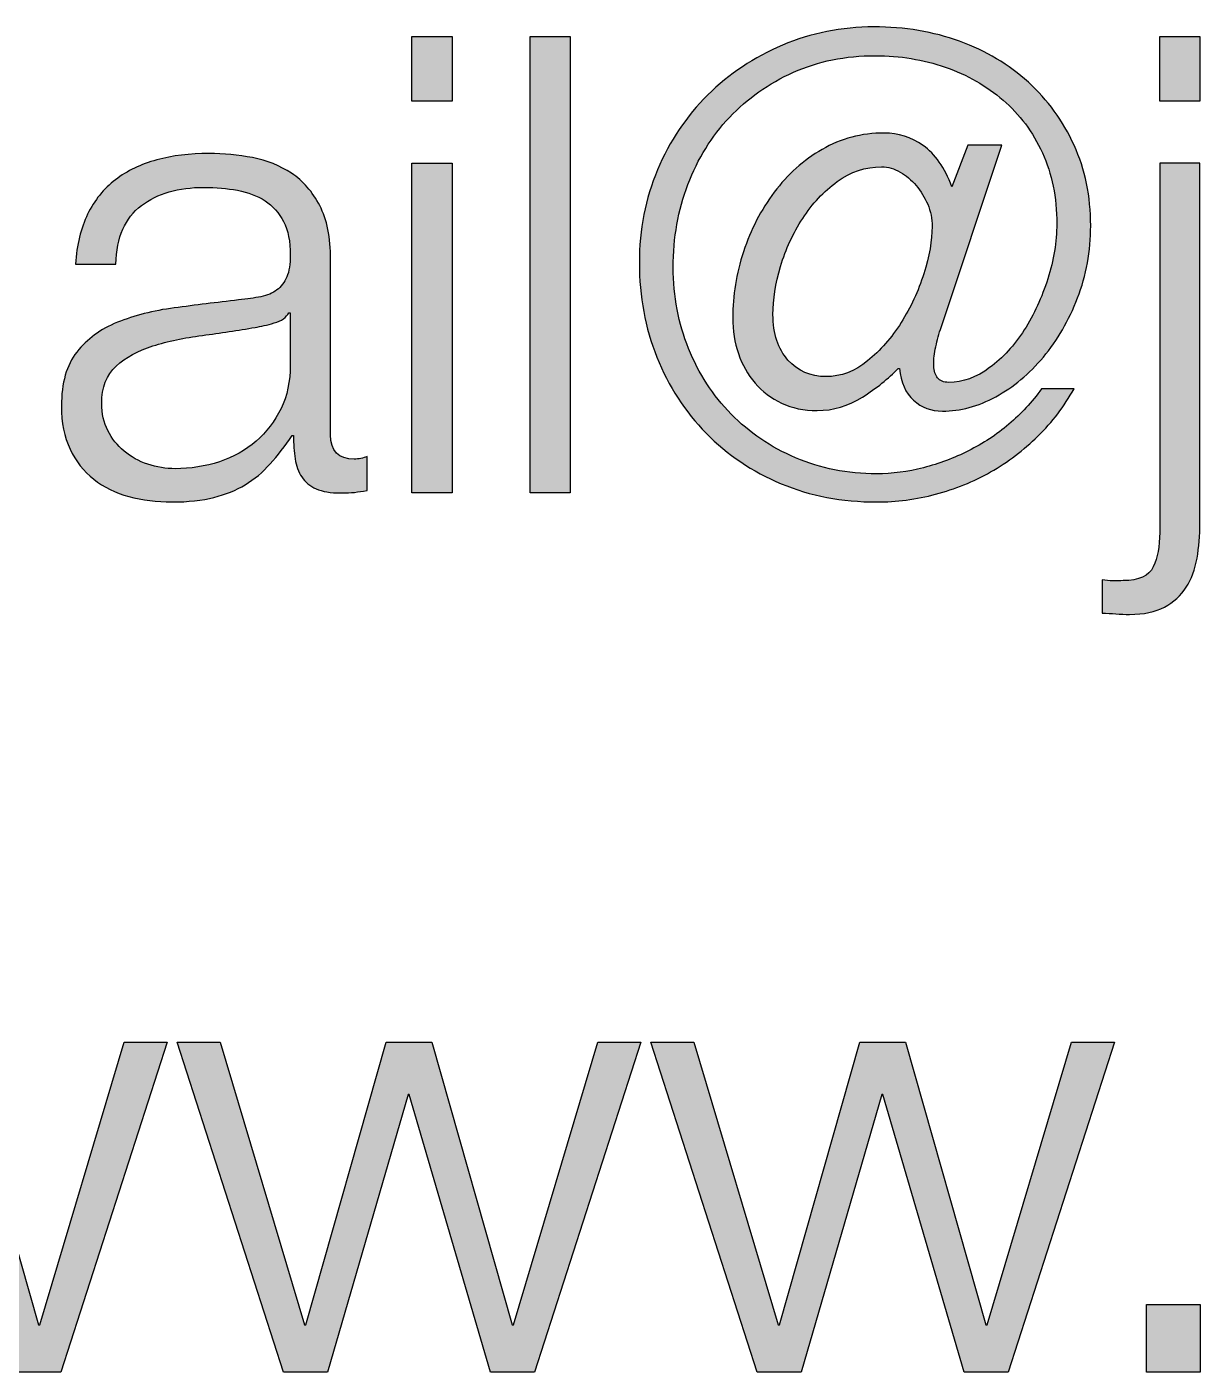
# Paper-space layout 'A0mask' of a CAD drawing. Extents: x 0 to 1153, y 0 to 810.
# Drawn here: x 1025.83 to 1032.95, y 43.92 to 52.08 of the extents above; entities that cross this region are included whole.
import ezdxf
from ezdxf.enums import TextEntityAlignment as Align

# ---------------------------------------------------------------- set-up
doc = ezdxf.new("R2010")
doc.units = 0
doc.layers.get('0').update_dxf_attribs({"linetype": 'CONTINUOUS'})
doc.layers.get('Defpoints').update_dxf_attribs({"linetype": 'CONTINUOUS'})
doc.layers.add('JPP_Mask', color=7, linetype='CONTINUOUS')
doc.styles.add('JPP', font='arial.ttf')

# ---------------------------------------------------------------- blocks, each defined once
blk = doc.blocks.new('A0mask')
at = {"true_color": 0x004a91}
h = blk.add_hatch(color=154, dxfattribs=at)
edge = h.paths.add_edge_path(flags=16)
edge.add_spline(control_points=[(1030.7493, 51.1451), (1030.6678, 51.0855), (1030.5983, 51.0111), (1030.54, 50.9217), (1030.4818, 50.8327), (1030.4373, 50.7357), (1030.4061, 50.631), (1030.3753, 50.5264), (1030.3597, 50.4289), (1030.3597, 50.3385), (1030.3597, 50.2221), (1030.39, 50.1302), (1030.451, 50.063), (1030.5116, 49.9958), (1030.5883, 49.9622), (1030.6816, 49.9622), (1030.772, 49.9622), (1030.8562, 49.9939), (1030.9339, 50.0573), (1031.011, 50.1203), (1031.0792, 50.1979), (1031.1374, 50.2897), (1031.1956, 50.3816), (1031.2411, 50.4805), (1031.2747, 50.5865), (1031.3083, 50.6926), (1031.3253, 50.7882), (1031.3253, 50.8734), (1031.3253, 50.9198), (1031.3163, 50.9648), (1031.2984, 51.0074), (1031.2799, 51.05), (1031.2567, 51.0878), (1031.2283, 51.1214), (1031.1999, 51.155), (1031.1677, 51.1825), (1031.1313, 51.2029), (1031.0953, 51.2237), (1031.0579, 51.2341), (1031.0191, 51.2341), (1030.9206, 51.2341), (1030.8307, 51.2043), (1030.7493, 51.1451)], knot_values=[0, 0, 0, 0, 1, 1, 1, 2, 2, 2, 3, 3, 3, 4, 4, 4, 5, 5, 5, 6, 6, 6, 7, 7, 7, 8, 8, 8, 9, 9, 9, 10, 10, 10, 11, 11, 11, 12, 12, 12, 13, 13, 13, 14, 14, 14, 14], degree=3, periodic=0)
edge = h.paths.add_edge_path()
edge.add_spline(control_points=[(1031.3447, 50.1288), (1031.3372, 50.09), (1031.3339, 50.0559), (1031.3348, 50.0261), (1031.3362, 49.9963), (1031.3443, 49.9726), (1031.3585, 49.9546), (1031.3727, 49.9361), (1031.3949, 49.9272), (1031.4262, 49.9272), (1031.5114, 49.9272), (1031.5942, 49.957), (1031.6742, 50.0166), (1031.7542, 50.0758), (1031.8243, 50.152), (1031.8839, 50.2453), (1031.9431, 50.3385), (1031.9909, 50.4417), (1032.0273, 50.5553), (1032.0633, 50.6694), (1032.0813, 50.7801), (1032.0813, 50.889), (1032.0813, 51.049), (1032.0524, 51.1924), (1031.9942, 51.3193), (1031.936, 51.4462), (1031.8564, 51.5527), (1031.7556, 51.6393), (1031.6548, 51.7259), (1031.5379, 51.7927), (1031.4049, 51.839), (1031.2718, 51.8854), (1031.1303, 51.9086), (1030.9803, 51.9086), (1030.7994, 51.9086), (1030.6338, 51.875), (1030.4837, 51.8078), (1030.3337, 51.7406), (1030.2044, 51.6497), (1030.096, 51.5347), (1029.9876, 51.4197), (1029.9034, 51.2838), (1029.8442, 51.1276), (1029.7846, 50.9709), (1029.7547, 50.8038), (1029.7547, 50.6254), (1029.7547, 50.4493), (1029.786, 50.2855), (1029.848, 50.1326), (1029.91, 49.9802), (1029.9957, 49.8476), (1030.106, 49.7354), (1030.2158, 49.6228), (1030.346, 49.5343), (1030.4974, 49.4699), (1030.6484, 49.405), (1030.8122, 49.3729), (1030.9878, 49.3729), (1031.0835, 49.3729), (1031.1786, 49.3852), (1031.2728, 49.4098), (1031.3675, 49.4339), (1031.4584, 49.4685), (1031.5464, 49.5125), (1031.6344, 49.556), (1031.7159, 49.61), (1031.7906, 49.6734), (1031.8654, 49.7364), (1031.9317, 49.8083), (1031.9885, 49.8883), (1031.9885, 49.8883), (1032.1864, 49.8883), (1032.1864, 49.8883), (1032.1267, 49.7823), (1032.0538, 49.6867), (1031.9672, 49.6015), (1031.8806, 49.5163), (1031.785, 49.4439), (1031.6804, 49.3842), (1031.5753, 49.325), (1031.464, 49.2796), (1031.3466, 49.2488), (1031.2288, 49.2176), (1031.1095, 49.202), (1030.9878, 49.202), (1030.7786, 49.202), (1030.586, 49.2389), (1030.4103, 49.3127), (1030.2342, 49.3861), (1030.0823, 49.4884), (1029.9545, 49.619), (1029.8267, 49.7496), (1029.7268, 49.9035), (1029.6558, 50.0805), (1029.5848, 50.2576), (1029.5493, 50.4483), (1029.5493, 50.6523), (1029.5493, 50.854), (1029.5862, 51.0419), (1029.6596, 51.2166), (1029.7334, 51.3913), (1029.8347, 51.5423), (1029.9644, 51.6705), (1030.0937, 51.7983), (1030.2447, 51.8992), (1030.4179, 51.9725), (1030.5912, 52.0464), (1030.7758, 52.0833), (1030.9722, 52.0833), (1031.1587, 52.0833), (1031.332, 52.0544), (1031.492, 51.9962), (1031.6524, 51.938), (1031.7911, 51.8551), (1031.909, 51.7477), (1032.0264, 51.6407), (1032.1192, 51.5134), (1032.1864, 51.3657), (1032.2536, 51.2185), (1032.2872, 51.0556), (1032.2872, 50.8772), (1032.2872, 50.7224), (1032.2607, 50.5761), (1032.2077, 50.4393), (1032.1547, 50.3021), (1032.0856, 50.1823), (1031.9999, 50.0805), (1031.9147, 49.9783), (1031.8186, 49.8983), (1031.7111, 49.8401), (1031.6037, 49.7818), (1031.4957, 49.753), (1031.3873, 49.753), (1031.3201, 49.753), (1031.2619, 49.7747), (1031.2127, 49.8188), (1031.1639, 49.8628), (1031.1355, 49.9272), (1031.1275, 50.0124), (1031.1275, 50.0124), (1031.1199, 50.0124), (1031.1199, 50.0124), (1031.0603, 49.9503), (1030.9878, 49.8921), (1030.9026, 49.8382), (1030.8174, 49.7837), (1030.7256, 49.7567), (1030.6271, 49.7567), (1030.5471, 49.7567), (1030.4757, 49.7714), (1030.4122, 49.8012), (1030.3488, 49.8311), (1030.2953, 49.8718), (1030.2513, 49.9234), (1030.2073, 49.975), (1030.1737, 50.0346), (1030.1505, 50.1018), (1030.1273, 50.169), (1030.1154, 50.2415), (1030.1154, 50.3191), (1030.1154, 50.4535), (1030.1372, 50.587), (1030.1812, 50.72), (1030.2253, 50.8535), (1030.2873, 50.9738), (1030.3677, 51.0807), (1030.4477, 51.1882), (1030.5448, 51.2748), (1030.6584, 51.3406), (1030.772, 51.4064), (1030.8974, 51.4395), (1031.0347, 51.4395), (1031.1199, 51.4395), (1031.1985, 51.4144), (1031.2709, 51.3638), (1031.3433, 51.3136), (1031.4015, 51.2303), (1031.4456, 51.1139), (1031.4456, 51.1139), (1031.5426, 51.3657), (1031.5426, 51.3657), (1031.5426, 51.3657), (1031.748, 51.3657), (1031.748, 51.3657), (1031.748, 51.3657), (1031.3755, 50.249), (1031.3755, 50.249), (1031.3627, 50.2079), (1031.3523, 50.1676), (1031.3447, 50.1288)], knot_values=[0, 0, 0, 0, 1, 1, 1, 2, 2, 2, 3, 3, 3, 4, 4, 4, 5, 5, 5, 6, 6, 6, 7, 7, 7, 8, 8, 8, 9, 9, 9, 10, 10, 10, 11, 11, 11, 12, 12, 12, 13, 13, 13, 14, 14, 14, 15, 15, 15, 16, 16, 16, 17, 17, 17, 18, 18, 18, 19, 19, 19, 20, 20, 20, 21, 21, 21, 22, 22, 22, 23, 23, 23, 24, 24, 24, 25, 25, 25, 26, 26, 26, 27, 27, 27, 28, 28, 28, 29, 29, 29, 30, 30, 30, 31, 31, 31, 32, 32, 32, 33, 33, 33, 34, 34, 34, 35, 35, 35, 36, 36, 36, 37, 37, 37, 38, 38, 38, 39, 39, 39, 40, 40, 40, 41, 41, 41, 42, 42, 42, 43, 43, 43, 44, 44, 44, 45, 45, 45, 46, 46, 46, 47, 47, 47, 48, 48, 48, 49, 49, 49, 50, 50, 50, 51, 51, 51, 52, 52, 52, 53, 53, 53, 54, 54, 54, 55, 55, 55, 56, 56, 56, 57, 57, 57, 58, 58, 58, 59, 59, 59, 60, 60, 60, 61, 61, 61, 62, 62, 62, 63, 63, 63, 63], degree=3, periodic=0)
for points in [[(1028.4132, 52.0251), (1028.169, 52.0251), (1028.169, 51.6336), (1028.4132, 51.6336)], [(1029.1304, 52.0251), (1028.8861, 52.0251), (1028.8861, 49.2564), (1029.1304, 49.2564)], [(1032.9499, 52.0251), (1032.7057, 52.0251), (1032.7057, 51.6336), (1032.9499, 51.6336)], [(1028.4132, 51.2573), (1028.169, 51.2573), (1028.169, 49.2564), (1028.4132, 49.2564)], [(1025.2725, 45.6073), (1025.2801, 45.6073), (1025.7728, 43.9245), (1026.0403, 43.9245), (1026.6841, 45.9254), (1026.4242, 45.9254), (1025.9125, 44.2114), (1025.9044, 44.2114), (1025.4159, 45.9254), (1025.1404, 45.9254), (1024.6519, 44.2114), (1024.6444, 44.2114), (1024.1322, 45.9254), (1023.8728, 45.9254), (1024.5161, 43.9245), (1024.784, 43.9245)], [(1029.5578, 45.9254), (1029.2979, 45.9254), (1028.7862, 44.2114), (1028.7782, 44.2114), (1028.2897, 45.9254), (1028.0142, 45.9254), (1027.5257, 44.2114), (1027.5181, 44.2114), (1027.0059, 45.9254), (1026.7465, 45.9254), (1027.3898, 43.9245), (1027.6578, 43.9245), (1028.1463, 45.6073), (1028.1538, 45.6073), (1028.6466, 43.9245), (1028.914, 43.9245)], [(1032.4311, 45.9254), (1032.1712, 45.9254), (1031.6595, 44.2114), (1031.6515, 44.2114), (1031.163, 45.9254), (1030.8875, 45.9254), (1030.399, 44.2114), (1030.3914, 44.2114), (1029.8792, 45.9254), (1029.6198, 45.9254), (1030.2631, 43.9245), (1030.531, 43.9245), (1031.0195, 45.6073), (1031.0271, 45.6073), (1031.5199, 43.9245), (1031.7873, 43.9245)], [(1032.9509, 44.3354), (1032.6252, 44.3354), (1032.6252, 43.9245), (1032.9509, 43.9245)]]:
    blk.add_hatch(color=154, dxfattribs=at).paths.add_polyline_path(points)
h = blk.add_hatch(color=154, dxfattribs=at)
edge = h.paths.add_edge_path()
edge.add_spline(control_points=[(1027.6762, 49.6091), (1027.6762, 49.6091), (1027.6762, 50.6717), (1027.6762, 50.6717), (1027.6762, 50.8062), (1027.6544, 50.9155), (1027.6104, 50.9993)], knot_values=[6, 6, 6, 6, 7, 7, 7, 8, 8, 8, 8], degree=3, periodic=0)
edge.add_spline(control_points=[(1027.6104, 50.9993), (1027.5664, 51.0836), (1027.5096, 51.1489), (1027.4395, 51.1953)], knot_values=[5, 5, 5, 5, 6, 6, 6, 6], degree=3, periodic=0)
edge.add_spline(control_points=[(1027.4395, 51.1953), (1027.37, 51.2417), (1027.2909, 51.2734), (1027.2033, 51.2904)], knot_values=[4, 4, 4, 4, 5, 5, 5, 5], degree=3, periodic=0)
edge.add_spline(control_points=[(1027.2033, 51.2904), (1027.1153, 51.307), (1027.0272, 51.3155), (1026.9392, 51.3155)], knot_values=[3, 3, 3, 3, 4, 4, 4, 4], degree=3, periodic=0)
edge.add_spline(control_points=[(1026.9392, 51.3155), (1026.8232, 51.3155), (1026.7172, 51.3027), (1026.6216, 51.2767), (1026.526, 51.2507), (1026.4426, 51.2109), (1026.3712, 51.1565)], knot_values=[1, 1, 1, 1, 2, 2, 2, 3, 3, 3, 3], degree=3, periodic=0)
edge.add_spline(control_points=[(1026.3712, 51.1565), (1026.3002, 51.102), (1026.2438, 51.0324), (1026.2027, 50.9472)], knot_values=[0, 0, 0, 0, 1, 1, 1, 1], degree=3, periodic=0)
edge.add_spline(control_points=[(1026.2027, 50.9472), (1026.1615, 50.8616), (1026.1369, 50.7607), (1026.1288, 50.6448)], knot_values=[41, 41, 41, 41, 42, 42, 42, 42], degree=3, periodic=0)
edge.add_spline(control_points=[(1026.1288, 50.6448), (1026.1288, 50.6448), (1026.3731, 50.6448), (1026.3731, 50.6448), (1026.3783, 50.8076), (1026.4303, 50.9259), (1026.5283, 50.9993)], knot_values=[39, 39, 39, 39, 40, 40, 40, 41, 41, 41, 41], degree=3, periodic=0)
edge.add_spline(control_points=[(1026.5283, 50.9993), (1026.6268, 51.0732), (1026.7532, 51.1101), (1026.9084, 51.1101)], knot_values=[38, 38, 38, 38, 39, 39, 39, 39], degree=3, periodic=0)
edge.add_spline(control_points=[(1026.9084, 51.1101), (1026.9809, 51.1101), (1027.0485, 51.1039), (1027.112, 51.0926)], knot_values=[37, 37, 37, 37, 38, 38, 38, 38], degree=3, periodic=0)
edge.add_spline(control_points=[(1027.112, 51.0926), (1027.1754, 51.0807), (1027.2308, 51.0594), (1027.2786, 51.0287)], knot_values=[36, 36, 36, 36, 37, 37, 37, 37], degree=3, periodic=0)
edge.add_spline(control_points=[(1027.2786, 51.0287), (1027.3264, 50.9974), (1027.3643, 50.9553), (1027.3913, 50.9027)], knot_values=[35, 35, 35, 35, 36, 36, 36, 36], degree=3, periodic=0)
edge.add_spline(control_points=[(1027.3913, 50.9027), (1027.4182, 50.8497), (1027.432, 50.7816), (1027.432, 50.6987)], knot_values=[34, 34, 34, 34, 35, 35, 35, 35], degree=3, periodic=0)
edge.add_spline(control_points=[(1027.432, 50.6987), (1027.432, 50.6448), (1027.4249, 50.6007), (1027.4107, 50.5671), (1027.3965, 50.5335), (1027.3761, 50.507), (1027.3505, 50.4876)], knot_values=[32, 32, 32, 32, 33, 33, 33, 34, 34, 34, 34], degree=3, periodic=0)
edge.add_spline(control_points=[(1027.3505, 50.4876), (1027.3245, 50.4682), (1027.2923, 50.4545), (1027.2535, 50.4469), (1027.2147, 50.4393), (1027.1697, 50.4327), (1027.1177, 50.4275)], knot_values=[30, 30, 30, 30, 31, 31, 31, 32, 32, 32, 32], degree=3, periodic=0)
edge.add_spline(control_points=[(1027.1177, 50.4275), (1026.9861, 50.4119), (1026.8559, 50.3958), (1026.7281, 50.3792)], knot_values=[29, 29, 29, 29, 30, 30, 30, 30], degree=3, periodic=0)
edge.add_spline(control_points=[(1026.7281, 50.3792), (1026.6003, 50.3622), (1026.4852, 50.3333), (1026.383, 50.2916)], knot_values=[28, 28, 28, 28, 29, 29, 29, 29], degree=3, periodic=0)
edge.add_spline(control_points=[(1026.383, 50.2916), (1026.2808, 50.2505), (1026.1989, 50.1903), (1026.1369, 50.1113)], knot_values=[27, 27, 27, 27, 28, 28, 28, 28], degree=3, periodic=0)
edge.add_spline(control_points=[(1026.1369, 50.1113), (1026.0748, 50.0327), (1026.0436, 49.9234), (1026.0436, 49.7837)], knot_values=[26, 26, 26, 26, 27, 27, 27, 27], degree=3, periodic=0)
edge.add_spline(control_points=[(1026.0436, 49.7837), (1026.0436, 49.6829), (1026.0611, 49.5958), (1026.0961, 49.522)], knot_values=[25, 25, 25, 25, 26, 26, 26, 26], degree=3, periodic=0)
edge.add_spline(control_points=[(1026.0961, 49.522), (1026.1307, 49.4486), (1026.1785, 49.3875), (1026.2396, 49.3397)], knot_values=[24, 24, 24, 24, 25, 25, 25, 25], degree=3, periodic=0)
edge.add_spline(control_points=[(1026.2396, 49.3397), (1026.3002, 49.2919), (1026.3712, 49.2569), (1026.4526, 49.2351), (1026.534, 49.2133), (1026.6216, 49.202), (1026.7144, 49.202)], knot_values=[22, 22, 22, 22, 23, 23, 23, 24, 24, 24, 24], degree=3, periodic=0)
edge.add_spline(control_points=[(1026.7144, 49.202), (1026.8128, 49.202), (1026.8975, 49.2114), (1026.9685, 49.2294), (1027.0395, 49.2474), (1027.103, 49.273), (1027.1584, 49.3066)], knot_values=[20, 20, 20, 20, 21, 21, 21, 22, 22, 22, 22], degree=3, periodic=0)
edge.add_spline(control_points=[(1027.1584, 49.3066), (1027.2142, 49.3402), (1027.2644, 49.3823), (1027.3098, 49.433)], knot_values=[19, 19, 19, 19, 20, 20, 20, 20], degree=3, periodic=0)
edge.add_spline(control_points=[(1027.3098, 49.433), (1027.3548, 49.4831), (1027.3998, 49.5409), (1027.4433, 49.6053)], knot_values=[18, 18, 18, 18, 19, 19, 19, 19], degree=3, periodic=0)
edge.add_spline(control_points=[(1027.4514, 49.6053), (1027.4514, 49.5537), (1027.4547, 49.5063), (1027.4608, 49.4637)], knot_values=[16, 16, 16, 16, 17, 17, 17, 17], degree=3, periodic=0)
edge.add_spline(control_points=[(1027.4608, 49.4637), (1027.4675, 49.4211), (1027.4812, 49.3842), (1027.5015, 49.3534)], knot_values=[15, 15, 15, 15, 16, 16, 16, 16], degree=3, periodic=0)
edge.add_spline(control_points=[(1027.5015, 49.3534), (1027.5224, 49.3222), (1027.5512, 49.2985), (1027.5891, 49.2815)], knot_values=[14, 14, 14, 14, 15, 15, 15, 15], degree=3, periodic=0)
edge.add_spline(control_points=[(1027.5891, 49.2815), (1027.6265, 49.2649), (1027.6762, 49.2564), (1027.7382, 49.2564)], knot_values=[13, 13, 13, 13, 14, 14, 14, 14], degree=3, periodic=0)
edge.add_spline(control_points=[(1027.7382, 49.2564), (1027.7718, 49.2564), (1027.7998, 49.2578), (1027.8215, 49.2602)], knot_values=[12, 12, 12, 12, 13, 13, 13, 13], degree=3, periodic=0)
edge.add_spline(control_points=[(1027.8215, 49.2602), (1027.8438, 49.263), (1027.8689, 49.2668), (1027.8973, 49.272)], knot_values=[11, 11, 11, 11, 12, 12, 12, 12], degree=3, periodic=0)
edge.add_spline(control_points=[(1027.8973, 49.272), (1027.8973, 49.272), (1027.8973, 49.4775), (1027.8973, 49.4775), (1027.8741, 49.4671), (1027.848, 49.4618), (1027.8196, 49.4618)], knot_values=[9, 9, 9, 9, 10, 10, 10, 11, 11, 11, 11], degree=3, periodic=0)
edge.add_spline(control_points=[(1027.8196, 49.4618), (1027.724, 49.4618), (1027.6762, 49.5111), (1027.6762, 49.6091)], knot_values=[8, 8, 8, 8, 9, 9, 9, 9], degree=3, periodic=0)
edge = h.paths.add_edge_path(flags=16)
edge.add_spline(control_points=[(1027.4239, 50.3499), (1027.4239, 50.3499), (1027.432, 50.3499), (1027.432, 50.3499), (1027.432, 50.3499), (1027.432, 50.0318), (1027.432, 50.0318), (1027.432, 49.9338), (1027.413, 49.8457), (1027.3756, 49.7681)], knot_values=[13, 13, 13, 13, 13.99998, 13.99998, 13.99998, 14.99998, 14.99998, 14.99998, 15.99998, 15.99998, 15.99998, 15.99998], degree=3, periodic=0)
edge.add_spline(control_points=[(1027.3756, 49.7681), (1027.3382, 49.6909), (1027.2876, 49.6247), (1027.2246, 49.5707)], knot_values=[12, 12, 12, 12, 13, 13, 13, 13], degree=3, periodic=0)
edge.add_spline(control_points=[(1027.2246, 49.5707), (1027.1612, 49.5163), (1027.0869, 49.4746), (1027.0017, 49.4462)], knot_values=[11, 11, 11, 11, 12, 12, 12, 12], degree=3, periodic=0)
edge.add_spline(control_points=[(1027.0017, 49.4462), (1026.916, 49.4178), (1026.827, 49.4036), (1026.7338, 49.4036)], knot_values=[10, 10, 10, 10, 11, 11, 11, 11], degree=3, periodic=0)
edge.add_spline(control_points=[(1026.7338, 49.4036), (1026.677, 49.4036), (1026.6216, 49.4126), (1026.5671, 49.4311)], knot_values=[9, 9, 9, 9, 10, 10, 10, 10], degree=3, periodic=0)
edge.add_spline(control_points=[(1026.5671, 49.4311), (1026.5127, 49.4491), (1026.4649, 49.4756), (1026.4237, 49.5106)], knot_values=[8, 8, 8, 8, 9, 9, 9, 9], degree=3, periodic=0)
edge.add_spline(control_points=[(1026.4237, 49.5106), (1026.3825, 49.5452), (1026.3494, 49.5868), (1026.3248, 49.6346), (1026.3002, 49.6824), (1026.2879, 49.7373), (1026.2879, 49.7993)], knot_values=[6, 6, 6, 6, 7, 7, 7, 8, 8, 8, 8], degree=3, periodic=0)
edge.add_spline(control_points=[(1026.2879, 49.7993), (1026.2879, 49.8973), (1026.3172, 49.9731), (1026.3754, 50.0261)], knot_values=[5, 5, 5, 5, 6, 6, 6, 6], degree=3, periodic=0)
edge.add_spline(control_points=[(1026.3754, 50.0261), (1026.4332, 50.0791), (1026.5075, 50.1198), (1026.5984, 50.1482)], knot_values=[4, 4, 4, 4, 5, 5, 5, 5], degree=3, periodic=0)
edge.add_spline(control_points=[(1026.5984, 50.1482), (1026.6888, 50.1766), (1026.7887, 50.1979), (1026.8985, 50.2121)], knot_values=[3, 3, 3, 3, 4, 4, 4, 4], degree=3, periodic=0)
edge.add_spline(control_points=[(1026.8985, 50.2121), (1027.0088, 50.2263), (1027.1153, 50.2424), (1027.2185, 50.2609)], knot_values=[2, 2, 2, 2, 3, 3, 3, 3], degree=3, periodic=0)
edge.add_spline(control_points=[(1027.2185, 50.2609), (1027.2521, 50.2661), (1027.2909, 50.2751), (1027.3349, 50.2879), (1027.3789, 50.3006), (1027.4088, 50.3215), (1027.4239, 50.3499)], knot_values=[0, 0, 0, 0, 1, 1, 1, 2, 2, 2, 2], degree=3, periodic=0)
h = blk.add_hatch(color=154, dxfattribs=at)
edge = h.paths.add_edge_path()
edge.add_spline(control_points=[(1032.9499, 49.0742), (1032.9499, 49.0742), (1032.9499, 51.2573), (1032.9499, 51.2573), (1032.9499, 51.2573), (1032.8888, 51.2573), (1032.8278, 51.2573)], knot_values=[13.49999, 13.49999, 13.49999, 13.49999, 14.49999, 14.49999, 14.49999, 15, 15, 15, 15], degree=3, periodic=0)
edge.add_spline(control_points=[(1032.8278, 51.2573), (1032.7667, 51.2573), (1032.7057, 51.2573), (1032.7057, 51.2573), (1032.7057, 51.2573), (1032.7057, 51.2573), (1032.7057, 51.2573)], knot_values=[12.999756, 12.999756, 12.999756, 12.999756, 13.499746, 13.499746, 13.499746, 13.49999, 13.49999, 13.49999, 13.49999], degree=3, periodic=0)
edge.add_spline(control_points=[(1032.7057, 51.2573), (1032.7057, 51.2573), (1032.7057, 51.2573), (1032.7057, 51.2573)], knot_values=[12.999634, 12.999634, 12.999634, 12.999634, 12.999756, 12.999756, 12.999756, 12.999756], degree=3, periodic=0)
edge.add_spline(control_points=[(1032.7057, 51.243), (1032.7057, 51.2399), (1032.7057, 51.2362), (1032.7057, 51.2321)], knot_values=[12.937501, 12.937501, 12.937501, 12.937501, 12.953126, 12.953126, 12.953126, 12.953126], degree=3, periodic=0)
edge.add_spline(control_points=[(1032.7057, 51.2321), (1032.7057, 51.2239), (1032.7057, 51.2138), (1032.7057, 51.2019)], knot_values=[12.906252, 12.906252, 12.906252, 12.906252, 12.937501, 12.937501, 12.937501, 12.937501], degree=3, periodic=0)
edge.add_spline(control_points=[(1032.7057, 51.2019), (1032.7057, 51.19), (1032.7057, 51.1763), (1032.7057, 51.161)], knot_values=[12.875002, 12.875002, 12.875002, 12.875002, 12.906252, 12.906252, 12.906252, 12.906252], degree=3, periodic=0)
edge.add_spline(control_points=[(1032.7057, 51.161), (1032.7057, 51.1303), (1032.7057, 51.0931), (1032.7057, 51.0505)], knot_values=[12.812504, 12.812504, 12.812504, 12.812504, 12.875002, 12.875002, 12.875002, 12.875002], degree=3, periodic=0)
edge.add_spline(control_points=[(1032.7057, 51.0505), (1032.7057, 51.0078), (1032.7057, 50.9596), (1032.7057, 50.9071)], knot_values=[12.750005, 12.750005, 12.750005, 12.750005, 12.812504, 12.812504, 12.812504, 12.812504], degree=3, periodic=0)
edge.add_spline(control_points=[(1032.7057, 50.9071), (1032.7057, 50.802), (1032.7057, 50.6795), (1032.7057, 50.5481)], knot_values=[12.625008, 12.625008, 12.625008, 12.625008, 12.750005, 12.750005, 12.750005, 12.750005], degree=3, periodic=0)
edge.add_spline(control_points=[(1032.7057, 50.5481), (1032.7057, 50.4168), (1032.7057, 50.2767), (1032.7057, 50.1366)], knot_values=[12.50001, 12.50001, 12.50001, 12.50001, 12.625008, 12.625008, 12.625008, 12.625008], degree=3, periodic=0)
edge.add_spline(control_points=[(1032.7057, 50.1366), (1032.7057, 49.8565), (1032.7057, 49.5763), (1032.7057, 49.3662)], knot_values=[12.250015, 12.250015, 12.250015, 12.250015, 12.50001, 12.50001, 12.50001, 12.50001], degree=3, periodic=0)
edge.add_spline(control_points=[(1032.7057, 49.3662), (1032.7057, 49.156), (1032.7057, 49.0159), (1032.7057, 49.0159), (1032.7057, 48.9331), (1032.6924, 48.864), (1032.6668, 48.8086)], knot_values=[11, 11, 11, 11, 11.250015, 11.250015, 11.250015, 12.250015, 12.250015, 12.250015, 12.250015], degree=3, periodic=0)
edge.add_spline(control_points=[(1032.6668, 48.8086), (1032.6408, 48.7528), (1032.5802, 48.7253), (1032.4846, 48.7253)], knot_values=[10, 10, 10, 10, 11, 11, 11, 11], degree=3, periodic=0)
edge.add_spline(control_points=[(1032.4846, 48.7253), (1032.4666, 48.7225), (1032.4458, 48.722), (1032.4226, 48.7234)], knot_values=[9, 9, 9, 9, 10, 10, 10, 10], degree=3, periodic=0)
edge.add_spline(control_points=[(1032.4226, 48.7234), (1032.3994, 48.7244), (1032.3771, 48.7267), (1032.3563, 48.7291)], knot_values=[8, 8, 8, 8, 9, 9, 9, 9], degree=3, periodic=0)
edge.add_spline(control_points=[(1032.3563, 48.7291), (1032.3563, 48.7291), (1032.3563, 48.5274), (1032.3563, 48.5274), (1032.3852, 48.5274), (1032.4126, 48.526), (1032.4401, 48.5236)], knot_values=[6, 6, 6, 6, 7, 7, 7, 8, 8, 8, 8], degree=3, periodic=0)
edge.add_spline(control_points=[(1032.4401, 48.5236), (1032.4671, 48.5208), (1032.495, 48.5199), (1032.5234, 48.5199)], knot_values=[5, 5, 5, 5, 6, 6, 6, 6], degree=3, periodic=0)
edge.add_spline(control_points=[(1032.5234, 48.5199), (1032.6086, 48.5199), (1032.6791, 48.5345), (1032.7345, 48.5644)], knot_values=[4, 4, 4, 4, 5, 5, 5, 5], degree=3, periodic=0)
edge.add_spline(control_points=[(1032.7345, 48.5644), (1032.7904, 48.5942), (1032.8339, 48.6339), (1032.8666, 48.6846)], knot_values=[3, 3, 3, 3, 4, 4, 4, 4], degree=3, periodic=0)
edge.add_spline(control_points=[(1032.8666, 48.6846), (1032.8988, 48.7348), (1032.9206, 48.7935), (1032.9324, 48.8607), (1032.9442, 48.9279), (1032.9499, 48.9994), (1032.9499, 49.0742)], knot_values=[1, 1, 1, 1, 2, 2, 2, 3, 3, 3, 3], degree=3, periodic=0)
at = {"layer": 'Defpoints', "color": 154, "true_color": 0x004a91}
for points in [[(1028.4132, 52.0251), (1028.4132, 51.6336), (1028.169, 51.6336), (1028.169, 52.0251), (1028.4132, 52.0251)], [(1029.1304, 52.0251), (1029.1304, 49.2564), (1028.8861, 49.2564), (1028.8861, 52.0251), (1029.1304, 52.0251)], [(1032.9499, 52.0251), (1032.9499, 51.6336), (1032.7057, 51.6336), (1032.7057, 52.0251), (1032.9499, 52.0251)], [(1028.4132, 51.2573), (1028.4132, 49.2564), (1028.169, 49.2564), (1028.169, 51.2573), (1028.4132, 51.2573)], [(1024.1322, 45.9254), (1024.6444, 44.2114), (1024.6519, 44.2114), (1025.1404, 45.9254), (1025.4159, 45.9254), (1025.9044, 44.2114), (1025.9125, 44.2114), (1026.4242, 45.9254), (1026.6841, 45.9254), (1026.0403, 43.9245), (1025.7728, 43.9245), (1025.2801, 45.6073), (1025.2725, 45.6073), (1024.784, 43.9245), (1024.5161, 43.9245), (1023.8728, 45.9254), (1024.1322, 45.9254)], [(1027.0059, 45.9254), (1027.5181, 44.2114), (1027.5257, 44.2114), (1028.0142, 45.9254), (1028.2897, 45.9254), (1028.7782, 44.2114), (1028.7862, 44.2114), (1029.2979, 45.9254), (1029.5578, 45.9254), (1028.914, 43.9245), (1028.6466, 43.9245), (1028.1538, 45.6073), (1028.1463, 45.6073), (1027.6578, 43.9245), (1027.3898, 43.9245), (1026.7465, 45.9254), (1027.0059, 45.9254)], [(1029.8792, 45.9254), (1030.3914, 44.2114), (1030.399, 44.2114), (1030.8875, 45.9254), (1031.163, 45.9254), (1031.6515, 44.2114), (1031.6595, 44.2114), (1032.1712, 45.9254), (1032.4311, 45.9254), (1031.7873, 43.9245), (1031.5199, 43.9245), (1031.0271, 45.6073), (1031.0195, 45.6073), (1030.531, 43.9245), (1030.2631, 43.9245), (1029.6198, 45.9254), (1029.8792, 45.9254)], [(1032.6252, 44.3354), (1032.9509, 44.3354), (1032.9509, 43.9245), (1032.6252, 43.9245), (1032.6252, 44.3354)]]:
    blk.add_lwpolyline(points, dxfattribs=at)
for points, knots in [([(1031.3447, 50.1288), (1031.3372, 50.09), (1031.3339, 50.0559), (1031.3348, 50.0261), (1031.3362, 49.9963), (1031.3443, 49.9726), (1031.3585, 49.9546), (1031.3727, 49.9361), (1031.3949, 49.9272), (1031.4262, 49.9272), (1031.5114, 49.9272), (1031.5942, 49.957), (1031.6742, 50.0166), (1031.7542, 50.0758), (1031.8243, 50.152), (1031.8839, 50.2453), (1031.9431, 50.3385), (1031.9909, 50.4417), (1032.0273, 50.5553), (1032.0633, 50.6694), (1032.0813, 50.7801), (1032.0813, 50.889), (1032.0813, 51.049), (1032.0524, 51.1924), (1031.9942, 51.3193), (1031.936, 51.4462), (1031.8564, 51.5527), (1031.7556, 51.6393), (1031.6548, 51.7259), (1031.5379, 51.7927), (1031.4049, 51.839), (1031.2718, 51.8854), (1031.1303, 51.9086), (1030.9803, 51.9086), (1030.7994, 51.9086), (1030.6338, 51.875), (1030.4837, 51.8078), (1030.3337, 51.7406), (1030.2044, 51.6497), (1030.096, 51.5347), (1029.9876, 51.4197), (1029.9034, 51.2838), (1029.8442, 51.1276), (1029.7846, 50.9709), (1029.7547, 50.8038), (1029.7547, 50.6254), (1029.7547, 50.4493), (1029.786, 50.2855), (1029.848, 50.1326), (1029.91, 49.9802), (1029.9957, 49.8476), (1030.106, 49.7354), (1030.2158, 49.6228), (1030.346, 49.5343), (1030.4974, 49.4699), (1030.6484, 49.405), (1030.8122, 49.3729), (1030.9878, 49.3729), (1031.0835, 49.3729), (1031.1786, 49.3852), (1031.2728, 49.4098), (1031.3675, 49.4339), (1031.4584, 49.4685), (1031.5464, 49.5125), (1031.6344, 49.556), (1031.7159, 49.61), (1031.7906, 49.6734), (1031.8654, 49.7364), (1031.9317, 49.8083), (1031.9885, 49.8883), (1031.9885, 49.8883), (1032.1864, 49.8883), (1032.1864, 49.8883), (1032.1267, 49.7823), (1032.0538, 49.6867), (1031.9672, 49.6015), (1031.8806, 49.5163), (1031.785, 49.4439), (1031.6804, 49.3842), (1031.5753, 49.325), (1031.464, 49.2796), (1031.3466, 49.2488), (1031.2288, 49.2176), (1031.1095, 49.202), (1030.9878, 49.202), (1030.7786, 49.202), (1030.586, 49.2389), (1030.4103, 49.3127), (1030.2342, 49.3861), (1030.0823, 49.4884), (1029.9545, 49.619), (1029.8267, 49.7496), (1029.7268, 49.9035), (1029.6558, 50.0805), (1029.5848, 50.2576), (1029.5493, 50.4483), (1029.5493, 50.6523), (1029.5493, 50.854), (1029.5862, 51.0419), (1029.6596, 51.2166), (1029.7334, 51.3913), (1029.8347, 51.5423), (1029.9644, 51.6705), (1030.0937, 51.7983), (1030.2447, 51.8992), (1030.4179, 51.9725), (1030.5912, 52.0464), (1030.7758, 52.0833), (1030.9722, 52.0833), (1031.1587, 52.0833), (1031.332, 52.0544), (1031.492, 51.9962), (1031.6524, 51.938), (1031.7911, 51.8551), (1031.909, 51.7477), (1032.0264, 51.6407), (1032.1192, 51.5134), (1032.1864, 51.3657), (1032.2536, 51.2185), (1032.2872, 51.0556), (1032.2872, 50.8772), (1032.2872, 50.7224), (1032.2607, 50.5761), (1032.2077, 50.4393), (1032.1547, 50.3021), (1032.0856, 50.1823), (1031.9999, 50.0805), (1031.9147, 49.9783), (1031.8186, 49.8983), (1031.7111, 49.8401), (1031.6037, 49.7818), (1031.4957, 49.753), (1031.3873, 49.753), (1031.3201, 49.753), (1031.2619, 49.7747), (1031.2127, 49.8188), (1031.1639, 49.8628), (1031.1355, 49.9272), (1031.1275, 50.0124), (1031.1275, 50.0124), (1031.1199, 50.0124), (1031.1199, 50.0124), (1031.0603, 49.9503), (1030.9878, 49.8921), (1030.9026, 49.8382), (1030.8174, 49.7837), (1030.7256, 49.7567), (1030.6271, 49.7567), (1030.5471, 49.7567), (1030.4757, 49.7714), (1030.4122, 49.8012), (1030.3488, 49.8311), (1030.2953, 49.8718), (1030.2513, 49.9234), (1030.2073, 49.975), (1030.1737, 50.0346), (1030.1505, 50.1018), (1030.1273, 50.169), (1030.1154, 50.2415), (1030.1154, 50.3191), (1030.1154, 50.4535), (1030.1372, 50.587), (1030.1812, 50.72), (1030.2253, 50.8535), (1030.2873, 50.9738), (1030.3677, 51.0807), (1030.4477, 51.1882), (1030.5448, 51.2748), (1030.6584, 51.3406), (1030.772, 51.4064), (1030.8974, 51.4395), (1031.0347, 51.4395), (1031.1199, 51.4395), (1031.1985, 51.4144), (1031.2709, 51.3638), (1031.3433, 51.3136), (1031.4015, 51.2303), (1031.4456, 51.1139), (1031.4456, 51.1139), (1031.5426, 51.3657), (1031.5426, 51.3657), (1031.5426, 51.3657), (1031.748, 51.3657), (1031.748, 51.3657), (1031.748, 51.3657), (1031.3755, 50.249), (1031.3755, 50.249), (1031.3627, 50.2079), (1031.3523, 50.1676), (1031.3447, 50.1288)], [0, 0, 0, 0, 1, 1, 1, 2, 2, 2, 3, 3, 3, 4, 4, 4, 5, 5, 5, 6, 6, 6, 7, 7, 7, 8, 8, 8, 9, 9, 9, 10, 10, 10, 11, 11, 11, 12, 12, 12, 13, 13, 13, 14, 14, 14, 15, 15, 15, 16, 16, 16, 17, 17, 17, 18, 18, 18, 19, 19, 19, 20, 20, 20, 21, 21, 21, 22, 22, 22, 23, 23, 23, 24, 24, 24, 25, 25, 25, 26, 26, 26, 27, 27, 27, 28, 28, 28, 29, 29, 29, 30, 30, 30, 31, 31, 31, 32, 32, 32, 33, 33, 33, 34, 34, 34, 35, 35, 35, 36, 36, 36, 37, 37, 37, 38, 38, 38, 39, 39, 39, 40, 40, 40, 41, 41, 41, 42, 42, 42, 43, 43, 43, 44, 44, 44, 45, 45, 45, 46, 46, 46, 47, 47, 47, 48, 48, 48, 49, 49, 49, 50, 50, 50, 51, 51, 51, 52, 52, 52, 53, 53, 53, 54, 54, 54, 55, 55, 55, 56, 56, 56, 57, 57, 57, 58, 58, 58, 59, 59, 59, 60, 60, 60, 61, 61, 61, 62, 62, 62, 63, 63, 63, 63]), ([(1026.2027, 50.9472), (1026.2438, 51.0324), (1026.3002, 51.102), (1026.3712, 51.1565), (1026.4426, 51.2109), (1026.526, 51.2507), (1026.6216, 51.2767), (1026.7172, 51.3027), (1026.8232, 51.3155), (1026.9392, 51.3155), (1027.0272, 51.3155), (1027.1153, 51.307), (1027.2033, 51.2904), (1027.2909, 51.2734), (1027.37, 51.2417), (1027.4395, 51.1953), (1027.5096, 51.1489), (1027.5664, 51.0836), (1027.6104, 50.9993), (1027.6544, 50.9155), (1027.6762, 50.8062), (1027.6762, 50.6717), (1027.6762, 50.6717), (1027.6762, 49.6091), (1027.6762, 49.6091), (1027.6762, 49.5111), (1027.724, 49.4618), (1027.8196, 49.4618), (1027.848, 49.4618), (1027.8741, 49.4671), (1027.8973, 49.4775), (1027.8973, 49.4775), (1027.8973, 49.272), (1027.8973, 49.272), (1027.8689, 49.2668), (1027.8438, 49.263), (1027.8215, 49.2602), (1027.7998, 49.2578), (1027.7718, 49.2564), (1027.7382, 49.2564), (1027.6762, 49.2564), (1027.6265, 49.2649), (1027.5891, 49.2815), (1027.5512, 49.2985), (1027.5224, 49.3222), (1027.5015, 49.3534), (1027.4812, 49.3842), (1027.4675, 49.4211), (1027.4608, 49.4637), (1027.4547, 49.5063), (1027.4514, 49.5537), (1027.4514, 49.6053), (1027.4514, 49.6053), (1027.4433, 49.6053), (1027.4433, 49.6053), (1027.3998, 49.5409), (1027.3548, 49.4831), (1027.3098, 49.433), (1027.2644, 49.3823), (1027.2142, 49.3402), (1027.1584, 49.3066), (1027.103, 49.273), (1027.0395, 49.2474), (1026.9685, 49.2294), (1026.8975, 49.2114), (1026.8128, 49.202), (1026.7144, 49.202), (1026.6216, 49.202), (1026.534, 49.2133), (1026.4526, 49.2351), (1026.3712, 49.2569), (1026.3002, 49.2919), (1026.2396, 49.3397), (1026.1785, 49.3875), (1026.1307, 49.4486), (1026.0961, 49.522), (1026.0611, 49.5958), (1026.0436, 49.6829), (1026.0436, 49.7837), (1026.0436, 49.9234), (1026.0748, 50.0327), (1026.1369, 50.1113), (1026.1989, 50.1903), (1026.2808, 50.2505), (1026.383, 50.2916), (1026.4852, 50.3333), (1026.6003, 50.3622), (1026.7281, 50.3792), (1026.8559, 50.3958), (1026.9861, 50.4119), (1027.1177, 50.4275), (1027.1697, 50.4327), (1027.2147, 50.4393), (1027.2535, 50.4469), (1027.2923, 50.4545), (1027.3245, 50.4682), (1027.3505, 50.4876), (1027.3761, 50.507), (1027.3965, 50.5335), (1027.4107, 50.5671), (1027.4249, 50.6007), (1027.432, 50.6448), (1027.432, 50.6987), (1027.432, 50.7816), (1027.4182, 50.8497), (1027.3913, 50.9027), (1027.3643, 50.9553), (1027.3264, 50.9974), (1027.2786, 51.0287), (1027.2308, 51.0594), (1027.1754, 51.0807), (1027.112, 51.0926), (1027.0485, 51.1039), (1026.9809, 51.1101), (1026.9084, 51.1101), (1026.7532, 51.1101), (1026.6268, 51.0732), (1026.5283, 50.9993), (1026.4303, 50.9259), (1026.3783, 50.8076), (1026.3731, 50.6448), (1026.3731, 50.6448), (1026.1288, 50.6448), (1026.1288, 50.6448), (1026.1369, 50.7607), (1026.1615, 50.8616), (1026.2027, 50.9472)], [0, 0, 0, 0, 1, 1, 1, 2, 2, 2, 3, 3, 3, 4, 4, 4, 5, 5, 5, 6, 6, 6, 7, 7, 7, 8, 8, 8, 9, 9, 9, 10, 10, 10, 11, 11, 11, 12, 12, 12, 13, 13, 13, 14, 14, 14, 15, 15, 15, 16, 16, 16, 17, 17, 17, 18, 18, 18, 19, 19, 19, 20, 20, 20, 21, 21, 21, 22, 22, 22, 23, 23, 23, 24, 24, 24, 25, 25, 25, 26, 26, 26, 27, 27, 27, 28, 28, 28, 29, 29, 29, 30, 30, 30, 31, 31, 31, 32, 32, 32, 33, 33, 33, 34, 34, 34, 35, 35, 35, 36, 36, 36, 37, 37, 37, 38, 38, 38, 39, 39, 39, 40, 40, 40, 41, 41, 41, 42, 42, 42, 42]), ([(1032.9499, 51.2573), (1032.9499, 51.2573), (1032.9499, 49.0742), (1032.9499, 49.0742), (1032.9499, 48.9994), (1032.9442, 48.9279), (1032.9324, 48.8607), (1032.9206, 48.7935), (1032.8988, 48.7348), (1032.8666, 48.6846), (1032.8339, 48.6339), (1032.7904, 48.5942), (1032.7345, 48.5644), (1032.6791, 48.5345), (1032.6086, 48.5199), (1032.5234, 48.5199), (1032.495, 48.5199), (1032.4671, 48.5208), (1032.4401, 48.5236), (1032.4126, 48.526), (1032.3852, 48.5274), (1032.3563, 48.5274), (1032.3563, 48.5274), (1032.3563, 48.7291), (1032.3563, 48.7291), (1032.3771, 48.7267), (1032.3994, 48.7244), (1032.4226, 48.7234), (1032.4458, 48.722), (1032.4666, 48.7225), (1032.4846, 48.7253), (1032.5802, 48.7253), (1032.6408, 48.7528), (1032.6668, 48.8086), (1032.6924, 48.864), (1032.7057, 48.9331), (1032.7057, 49.0159), (1032.7057, 49.0159), (1032.7057, 51.2573), (1032.7057, 51.2573), (1032.7057, 51.2573), (1032.9499, 51.2573), (1032.9499, 51.2573)], [0, 0, 0, 0, 1, 1, 1, 2, 2, 2, 3, 3, 3, 4, 4, 4, 5, 5, 5, 6, 6, 6, 7, 7, 7, 8, 8, 8, 9, 9, 9, 10, 10, 10, 11, 11, 11, 12, 12, 12, 13, 13, 13, 14, 14, 14, 14]), ([(1030.7493, 51.1451), (1030.6678, 51.0855), (1030.5983, 51.0111), (1030.54, 50.9217), (1030.4818, 50.8327), (1030.4373, 50.7357), (1030.4061, 50.631), (1030.3753, 50.5264), (1030.3597, 50.4289), (1030.3597, 50.3385), (1030.3597, 50.2221), (1030.39, 50.1302), (1030.451, 50.063), (1030.5116, 49.9958), (1030.5883, 49.9622), (1030.6816, 49.9622), (1030.772, 49.9622), (1030.8562, 49.9939), (1030.9339, 50.0573), (1031.011, 50.1203), (1031.0792, 50.1979), (1031.1374, 50.2897), (1031.1956, 50.3816), (1031.2411, 50.4805), (1031.2747, 50.5865), (1031.3083, 50.6926), (1031.3253, 50.7882), (1031.3253, 50.8734), (1031.3253, 50.9198), (1031.3163, 50.9648), (1031.2984, 51.0074), (1031.2799, 51.05), (1031.2567, 51.0878), (1031.2283, 51.1214), (1031.1999, 51.155), (1031.1677, 51.1825), (1031.1313, 51.2029), (1031.0953, 51.2237), (1031.0579, 51.2341), (1031.0191, 51.2341), (1030.9206, 51.2341), (1030.8307, 51.2043), (1030.7493, 51.1451)], [0, 0, 0, 0, 1, 1, 1, 2, 2, 2, 3, 3, 3, 4, 4, 4, 5, 5, 5, 6, 6, 6, 7, 7, 7, 8, 8, 8, 9, 9, 9, 10, 10, 10, 11, 11, 11, 12, 12, 12, 13, 13, 13, 14, 14, 14, 14]), ([(1027.4239, 50.3499), (1027.4088, 50.3215), (1027.3789, 50.3006), (1027.3349, 50.2879), (1027.2909, 50.2751), (1027.2521, 50.2661), (1027.2185, 50.2609), (1027.1153, 50.2424), (1027.0088, 50.2263), (1026.8985, 50.2121), (1026.7887, 50.1979), (1026.6888, 50.1766), (1026.5984, 50.1482), (1026.5075, 50.1198), (1026.4332, 50.0791), (1026.3754, 50.0261), (1026.3172, 49.9731), (1026.2879, 49.8973), (1026.2879, 49.7993), (1026.2879, 49.7373), (1026.3002, 49.6824), (1026.3248, 49.6346), (1026.3494, 49.5868), (1026.3825, 49.5452), (1026.4237, 49.5106), (1026.4649, 49.4756), (1026.5127, 49.4491), (1026.5671, 49.4311), (1026.6216, 49.4126), (1026.677, 49.4036), (1026.7338, 49.4036), (1026.827, 49.4036), (1026.916, 49.4178), (1027.0017, 49.4462), (1027.0869, 49.4746), (1027.1612, 49.5163), (1027.2246, 49.5707), (1027.2876, 49.6247), (1027.3382, 49.6909), (1027.3756, 49.7681), (1027.413, 49.8457), (1027.432, 49.9338), (1027.432, 50.0318), (1027.432, 50.0318), (1027.432, 50.3499), (1027.432, 50.3499), (1027.432, 50.3499), (1027.4239, 50.3499), (1027.4239, 50.3499)], [0, 0, 0, 0, 1, 1, 1, 2, 2, 2, 3, 3, 3, 4, 4, 4, 5, 5, 5, 6, 6, 6, 7, 7, 7, 8, 8, 8, 9, 9, 9, 10, 10, 10, 11, 11, 11, 12, 12, 12, 13, 13, 13, 14, 14, 14, 15, 15, 15, 16, 16, 16, 16])]:
    blk.add_open_spline(points, degree=3, knots=knots, dxfattribs=at)
at = {"color": 7, "style": 'JPP'}
for tag, p in [('Client', (1086, 115)), ('Project1', (1086, 90)), ('Project2', (1086, 82.5)), ('Project3', (1086, 75)), ('Title1', (1086, 57.5)), ('Title2', (1086, 50)), ('Title3', (1086, 42.5)), ('Status', (978, 7.5))]:
    blk.add_attdef(tag, text='', height=3.5, dxfattribs=at).set_placement(p, align=Align.MIDDLE_LEFT)
at = {"color": 2, "style": 'JPP'}
for tag, p in [('Scale', (1005.5, 25)), ('Checked', (1095.5, 25)), ('Drawn', (1050.5, 25)), ('Date', (1140.5, 25))]:
    blk.add_attdef(tag, text='', height=2, dxfattribs=at).set_placement(p, align=Align.MIDDLE_CENTER)
at = {"color": 6, "style": 'JPP'}
for tag, p in [('Ref', (1068, 7.5)), ('DrgNo.', (1110, 7.5))]:
    blk.add_attdef(tag, text='', height=4, dxfattribs=at).set_placement(p, align=Align.MIDDLE_LEFT)
blk.add_attdef('Rev', text='', height=4, dxfattribs=at).set_placement((1144.2747, 7.5), align=Align.MIDDLE_CENTER)

psp = doc.layouts.new('A0mask')

# ---------------------------------------------------------------- block references
at = {"layer": 'JPP_Mask'}
psp.add_blockref('A0mask', (0, 0), dxfattribs=at)

doc.saveas('drawing.dxf')
